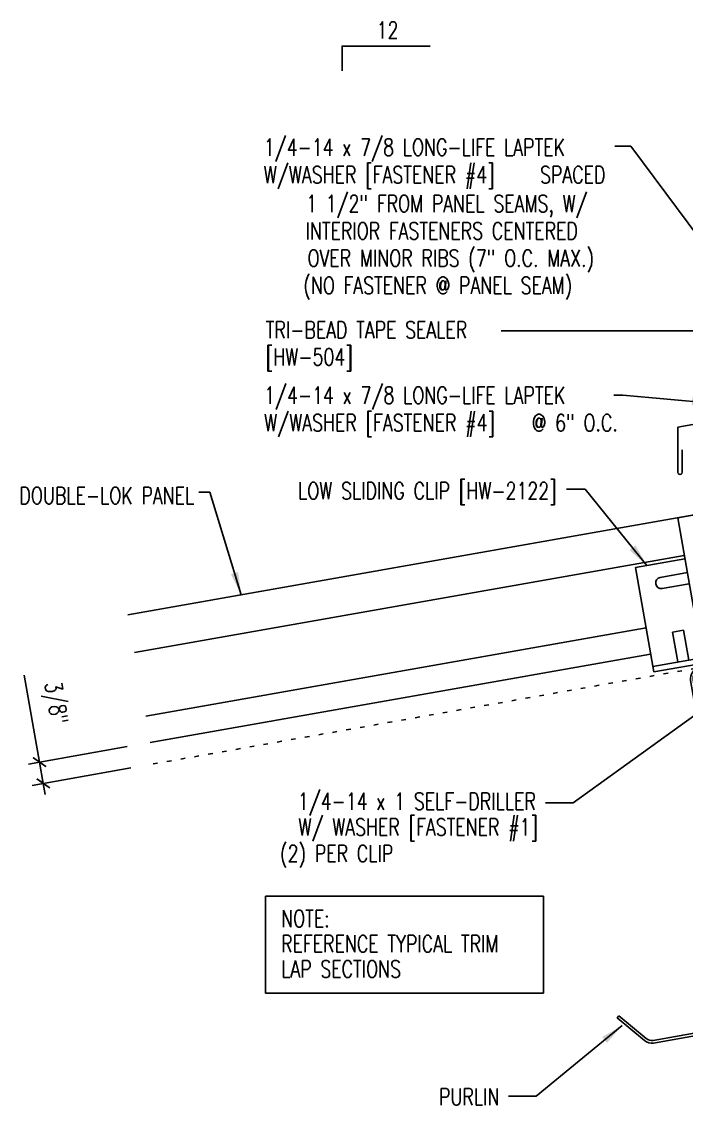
# Model space of a CAD drawing. Header units: inches. Extents: x 5.5 to 41.5, y 10.4 to 41.
# Drawn here: x 5.5 to 20.21, y 10.41 to 34.38 of the extents above; entities that cross this region are included whole.
import ezdxf
from ezdxf.enums import TextEntityAlignment as Align

# ---------------------------------------------------------------- set-up
doc = ezdxf.new("R2010")
doc.units = ezdxf.units.IN
doc.header["$MEASUREMENT"] = 0
doc.linetypes.add('ACAD_ISO07W100', pattern=[3, 0, -3])
for name, color, linetype in [('CLIP', 5, 'Continuous'), ('DIM', 7, 'Continuous'), ('MARK', 1, 'Continuous'), ('PANEL', 11, 'Continuous'), ('STLA', 12, 'Continuous'), ('TEXT', 2, 'Continuous'), ('TRIM', 6, 'Continuous')]:
    doc.layers.add(name, color=color, linetype=linetype)
doc.styles.add('TEXT1', font='ROMANS.shx', dxfattribs={"width": 0.75, "height": 0.375})
doc.dimstyles.new('DETAIL', dxfattribs={"dimscale": 4, "dimtxt": 0.09375, "dimasz": 0.0625, "dimexe": 0.0625, "dimexo": 0.125, "dimgap": 0.0625, "dimtad": 1, "dimdec": 4, "dimzin": 3, "dimdsep": 46, "dimlunit": 4, "dimtxsty": 'TEXT1', "dimblk": 'ARCHTICK', "dimcen": 0.0625, "dimclrd": 7, "dimclre": 7, "dimclrt": 2, "dimadec": 0, "dimazin": 0, "dimtfac": 0.59375, "dimtdec": 4, "dimtmove": 0, "dimatfit": 3, "dimfxl": 0, "dimtolj": 1, "dimtzin": 3, "dimarcsym": 0})
doc.dimstyles.new('DETAIL$7', dxfattribs={"dimscale": 4, "dimtxt": 0.09375, "dimasz": 0.125, "dimexe": 0.0625, "dimexo": 0.125, "dimgap": 0.0625, "dimtad": 1, "dimdec": 4, "dimzin": 3, "dimdsep": 46, "dimlunit": 4, "dimtxsty": 'TEXT1', "dimblk": 'ARCHTICK', "dimcen": 0.0625, "dimclrd": 7, "dimclre": 7, "dimclrt": 2, "dimadec": 0, "dimazin": 0, "dimtfac": 0.59375, "dimtdec": 4, "dimtmove": 0, "dimatfit": 3, "dimfxl": 0, "dimfrac": 2, "dimtolj": 1, "dimtzin": 3, "dimarcsym": 0})

# ---------------------------------------------------------------- blocks, each defined once
blk = doc.blocks.new('_ArchTick')
at = {"color": 0, "linetype": 'ByBlock', "const_width": 0.15}
blk.add_lwpolyline([(-0.5, -0.5), (0.5, 0.5)], dxfattribs=at)
blk = doc.blocks.new('FD-F4')
at = {"layer": 'TEXT', "style": 'TEXT1', "width": 0.75}
for s, p in [('1/4-14 x 7/8 LONG-LIFE LAPTEK', (0.0047, -0.0408)), ('W/WASHER [FASTENER #4]', (0.0047, -0.1926))]:
    blk.add_text(s, height=0.09375, dxfattribs=at).set_placement(p)
blk.add_attdef('(QUANTITY)', (1.4847, -0.1926), '', height=0.0938, dxfattribs=at)
at = {"layer": 'TEXT', "style": 'TEXT1', "flags": 1}
for tag, p in [('Color', (0.0624, -0.4349)), ('Calc', (0.0624, -0.4349)), ('Opt1', (0.0624, -0.4349)), ('Opt2', (0.0624, -0.4349)), ('Opt3', (0.0624, -0.4349)), ('Description', (0.0624, -0.4349)), ('Multiple', (0.0624, -0.4349)), ('Part', (0.0624, -0.4349)), ('Spare1', (0.0624, -0.6224)), ('Spare2', (0.0624, -0.6224)), ('Spare3', (0.0624, -0.6224)), ('Spare4', (0.0624, -0.6224)), ('Spare5', (0.0624, -0.6224)), ('Spare6', (0.0624, -0.6224)), ('Spare7', (0.0624, -0.6224)), ('Spare8', (0.0624, -0.6224)), ('Spare9', (0.0624, -0.6224)), ('Spare10', (0.0624, -0.6224))]:
    blk.add_attdef(tag, p, '', height=0.0938, dxfattribs=at)
blk = doc.blocks.new('slopl1')
at = {"layer": 'MARK', "color": 6}
blk.add_lwpolyline([(0, 0), (0, 0.1368), (0.4871, 0.1368)], dxfattribs=at)
at = {"layer": 'MARK', "color": 2, "style": 'TEXT1', "width": 0.75}
blk.add_text('12', height=0.09375, dxfattribs=at).set_placement((0.1909, 0.1779))
blk.add_attdef('SLOPL1', text='', height=0.0938, dxfattribs=at).set_placement((-0.0549, 0.0243), align=Align.RIGHT)
blk = doc.blocks.new('A$C53AF356D')
at = {"layer": 'CLIP'}
for p, q in [((-1.682, 1.657), (0.471, 2.036)), ((0.471, 2.036), (0.843, -0.076)), ((-1.31, -0.455), (-1.682, 1.657)), ((0.631, 1.131), (1.812, 1.339)), ((1.812, 1.339), (2.22, -0.974)), ((-2.619, 0.558), (-1.523, 0.751)), ((0.685, 0.823), (1.293, 0.93)), ((-2.211, -1.755), (-2.619, 0.558)), ((0.728, 0.577), (1.337, 0.684)), ((-2.068, 0.338), (-1.468, 0.443)), ((-2.025, 0.091), (-1.425, 0.197)), ((-1.31, -0.455), (0.843, -0.076)), ((1.526, -0.285), (1.28, -0.329)), ((1.28, -0.329), (1.397, -0.992)), ((1.643, -0.948), (1.526, -0.285)), ((-2.233, -1.632), (2.199, -0.85)), ((-1.551, -0.828), (-1.797, -0.871)), ((-1.797, -0.871), (-1.681, -1.534)), ((-1.551, -0.828), (-1.434, -1.491)), ((-1.434, -1.491), (-1.551, -0.828)), ((-2.211, -1.755), (2.22, -0.974))]:
    blk.add_line(p, q, dxfattribs=at)
for centre in [(0.107, 0.584), (-0.843, 0.417), (-0.271, 0.021)]:
    blk.add_circle(centre, 0.165, dxfattribs=at)
for centre, start, end in [((1.306, 0.806), 280, 100), ((-2.046, 0.215), 100, 280)]:
    blk.add_arc(centre, 0.125, start, end, dxfattribs=at)
blk = doc.blocks.new('*D30')
at = {"layer": 'DEFPOINTS', "color": 0}
for p in [(8.329, 18.429), (5.898, 18), (8.412, 17.959)]:
    blk.add_point(p, dxfattribs=at)
at = {"layer": 'DIM', "color": 7, "lineweight": -2}
for p, q in [((5.898, 18), (5.559, 19.922)), ((7.836, 18.342), (5.652, 17.957)), ((5.981, 17.53), (5.898, 18)), ((7.919, 17.872), (5.735, 17.486)), ((5.981, 17.53), (6.024, 17.284))]:
    blk.add_line(p, q, dxfattribs=at)
at = {"layer": 'DIM', "color": 7, "lineweight": -2, "xscale": 0.25, "yscale": 0.25, "zscale": 0.25}
for p, rotation in [((5.898, 18), 280.0000000000009), ((5.981, 17.53), 100.0000000000009)]:
    blk.add_blockref('_ArchTick', p, dxfattribs=dict(at, rotation=rotation))
at = {"layer": 'DIM', "color": 2, "insert": (6.213, 19.3), "char_height": 0.375, "attachment_point": 5, "rotation": 280, "style": 'TEXT1'}
blk.add_mtext('\\A1;3/8"', dxfattribs=at)
blk = doc.blocks.new('dsc-HW-504')
at = {"layer": 'TEXT', "style": 'TEXT1', "width": 0.75}
for s, p in [('TRI-BEAD TAPE SEALER', (0, 0)), ('[HW-504]', (0, -0.6))]:
    blk.add_text(s, height=0.375, dxfattribs=at).set_placement(p)
at = {"layer": 'TEXT', "style": 'TEXT1', "flags": 1}
for tag, p in [('COLOR', (0, -1.2)), ('CALC', (0, -1.2)), ('OPT1', (0, -1.2)), ('OPT2', (0, -1.2)), ('OPT3', (0, -1.2)), ('GAGE', (0, -1.2)), ('SHPLN', (0, -1.2)), ('PART', (0, -1.2)), ('DESCRIPTION', (0, -1.2)), ('MULTIPLE', (0, -1.2)), ('SPARE1', (0, -1.8)), ('SPARE2', (0, -1.8)), ('SPARE3', (0, -1.8)), ('SPARE4', (0, -1.8)), ('SPARE5', (0, -1.8)), ('SPARE6', (0, -1.8)), ('SPARE7', (0, -1.8)), ('SPARE8', (0, -1.8)), ('SPARE9', (0, -1.8)), ('SPARE10', (0, -1.8))]:
    blk.add_attdef(tag, p, '', height=0.375, dxfattribs=at)
blk = doc.blocks.new('A$C30686E82')
for p, q in [((-2.715, 0.761), (3.437, 0.761)), ((-2.715, 0.761), (-2.715, -1.379)), ((3.437, 0.761), (3.437, -1.379)), ((-2.715, -1.379), (3.437, -1.379))]:
    blk.add_line(p, q)
at = {"layer": 'TEXT', "style": 'TEXT1', "width": 0.75}
for s, p in [('NOTE:', (-2.368, 0.081)), ('REFERENCE TYPICAL TRIM', (-2.368, -0.477)), ('LAP SECTIONS', (-2.368, -1.035))]:
    blk.add_text(s, height=0.375, dxfattribs=at).set_placement(p)

msp = doc.modelspace()

# ---------------------------------------------------------------- linework, layer by layer
at = {"layer": 'PANEL'}
for p, q in [((20.16611, 22.57155), (7.99755, 20.42591)), ((19.3185, 20.96597), (8.24656, 19.01369))]:
    msp.add_line(p, q, dxfattribs=at)
for points in [[(7.85064, 21.25905), (26.56904, 24.55961)], [(19.42095, 20.38494), (8.34901, 18.43265)]]:
    msp.add_lwpolyline(points, dxfattribs=at)
at = {"layer": 'STLA'}
msp.add_lwpolyline([(18.72006, 12.39187), (19.32116, 11.88748, 0.22169466), (19.47424, 11.84647), (21.45605, 12.19591, 0.41421356), (21.60814, 12.41312), (20.95649, 16.10881), (20.30484, 19.8045, -0.41421356), (20.50544, 20.09099), (22.24105, 20.39702, -0.22169466), (22.44295, 20.34292), (23.04406, 19.83854), (23.00562, 19.79273), (22.40452, 20.29711, 0.22169466), (22.25143, 20.33813), (20.51583, 20.03209, 0.41421356), (20.36373, 19.81488), (21.01538, 16.11919), (21.66703, 12.42351, -0.41421356), (21.46643, 12.13702), (19.48462, 11.78757, -0.22169466), (19.28272, 11.84167), (18.68162, 12.34606)], format="xyb", close=True, dxfattribs=at)
at = {"layer": 'TEXT', "linetype": 'ACAD_ISO07W100', "ltscale": 0.07}
msp.add_line((8.41163, 17.95852), (29.20042, 21.62414), dxfattribs=at)
at = {"layer": 'TRIM'}
for p, q in [((22.4876, 25.84365), (20.02558, 25.40953)), ((20.02558, 25.40953), (20.02558, 24.40953)), ((20.11933, 24.90953), (20.11933, 24.40953))]:
    msp.add_line(p, q, dxfattribs=at)
msp.add_arc((20.07245, 24.40906), 0.04688, 179.420936, 0.579064, dxfattribs=at)

# ---------------------------------------------------------------- block references
for name, p in [('dsc-HW-504', (10.90348, 27.37214)), ('A$C30686E82', (13.61341, 14.27197))]:
    msp.add_blockref(name, p)
at = {"layer": 'CLIP'}
msp.add_blockref('A$C53AF356D', (21.70146, 21.74793), dxfattribs=at)
at = {"layer": 'MARK', "xscale": 4, "yscale": 4, "zscale": 4}
msp.add_blockref('slopl1', (12.5944, 33.28842), dxfattribs=at)
at = {"layer": 'TEXT', "xscale": 4, "yscale": 4, "zscale": 4}
for p, values in [((10.84281, 31.5738), {'(QUANTITY)': ' SPACED'}), ((10.85065, 26.08852), {'(QUANTITY)': '@ 6" O.C.'})]:
    msp.add_blockref('FD-F4', p, dxfattribs=at).add_auto_attribs(values)

# ---------------------------------------------------------------- texts
at = {"layer": 'TEXT', "style": 'TEXT1', "width": 0.75}
for s, p in [('1 1/2" FROM PANEL SEAMS, W/', (18.02802, 30.16476)), ('INTERIOR FASTENERS CENTERED ', (18.00368, 29.56109)), ('OVER MINOR RIBS (7" O.C. MAX.)', (18.16959, 28.95755)), ('(NO FASTENER @ PANEL SEAM)', (17.68874, 28.35528)), ('LOW SLIDING CLIP [HW-2122]', (17.34445, 23.81263)), ('DOUBLE-LOK PANEL', (9.32323, 23.70687)), ('1/4-14 x 1 SELF-DRILLER', (16.88233, 16.94535)), ('W/ WASHER [FASTENER #1]', (16.93237, 16.37704)), ('(2) PER CLIP', (13.72622, 15.79098)), ('PURLIN', (16.07625, 10.40952))]:
    msp.add_text(s, height=0.375, dxfattribs=at).set_placement(p, align=Align.RIGHT)

# ---------------------------------------------------------------- dimensions: what is measured, and where the dimension line sits
at = {"layer": 'DIM'}
dim = msp.add_aligned_dim(p1=(8.41163, 17.95852), p2=(8.32866, 18.42907), distance=2.46837, text='3/8"', dimstyle='DETAIL', override={"dimfrac": 2}, dxfattribs=at)
dim.commit()
dim.dimension.update_dxf_attribs({"geometry": '*D30', "text_midpoint": (6.21257, 19.30029)})

# ---------------------------------------------------------------- leaders
for points in [[(24.00014, 24.86689), (18.98083, 31.62486), (18.63083, 31.62486)], [(23.7112, 24.27902), (20.82947, 27.53457), (16.11694, 27.53457)], [(20.83669, 25.93353), (18.80654, 26.1153), (18.60937, 26.1153)], [(10.35953, 21.70144), (9.66669, 23.9673), (9.42664, 23.9673)], [(19.33629, 22.35053), (17.9755, 24.03296), (17.55943, 24.03296)], [(20.83005, 19.34723), (17.70895, 17.10163), (17.09327, 17.10163)], [(18.79062, 12.17456), (16.8905, 10.61144), (16.27336, 10.61144)]]:
    msp.add_leader(points, dimstyle='DETAIL$7', dxfattribs=at)

doc.saveas('drawing.dxf')
